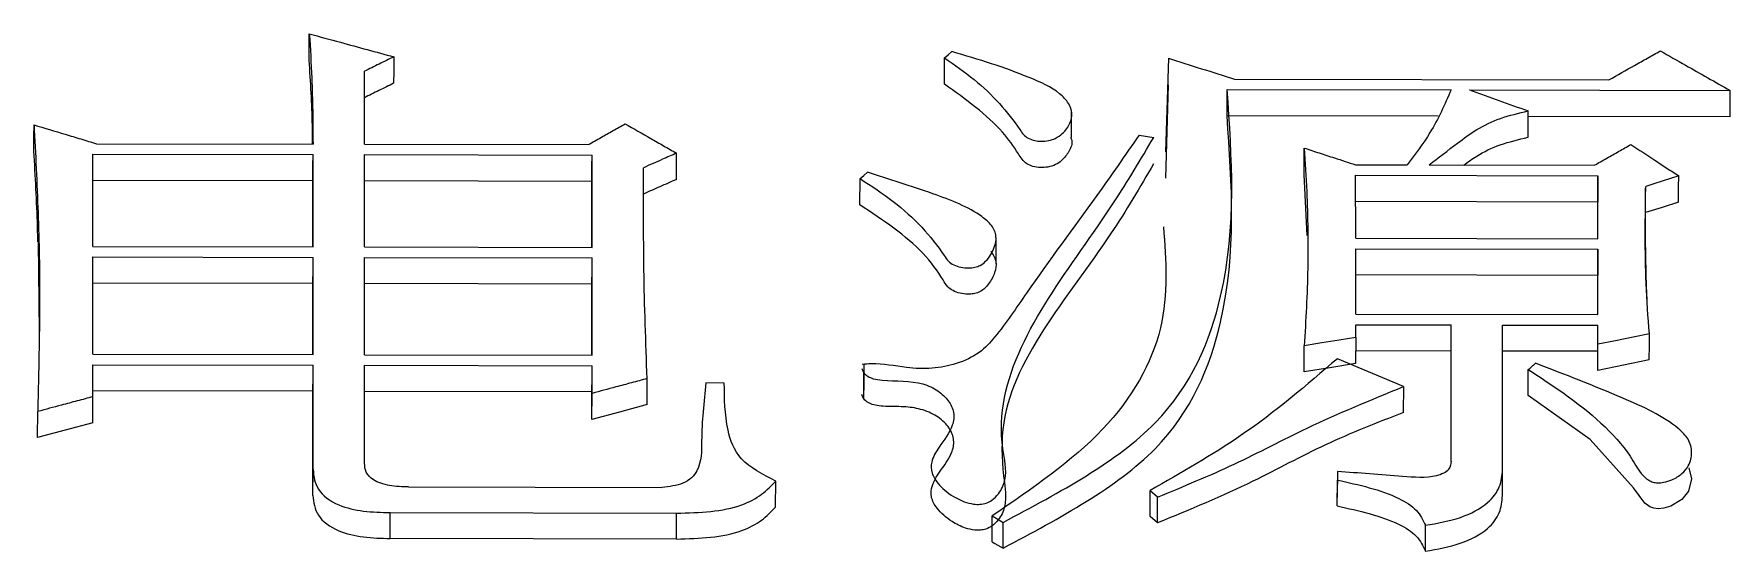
# Model space of a CAD drawing. Header units: millimetres. Extents: x 2384 to 4064, y 886 to 2074.
# Drawn here: x 2771.083 to 2776.081, y 1863.876 to 1865.402 of the extents above; entities that cross this region are included whole.
import ezdxf

# ---------------------------------------------------------------- set-up
doc = ezdxf.new("R2010")
doc.units = ezdxf.units.MM

msp = doc.modelspace()

# ---------------------------------------------------------------- linework, layer by layer
at = {"color": 7, "linetype": 'Continuous', "lineweight": 25}
for p, q in [((2771.8946, 1865.324), (2771.8949, 1865.4021)), ((2773.7661, 1865.2534), (2773.7663, 1865.3314)), ((2774.4262, 1865.3301), (2774.418, 1865.0542)), ((2772.0572, 1865.0765), (2772.0572, 1865.2916)), ((2774.4259, 1865.2521), (2774.4178, 1864.9767)), ((2774.599, 1865.16), (2774.5993, 1865.2379)), ((2774.5993, 1865.2379), (2775.259, 1865.2367)), ((2774.6209, 1865.2685), (2775.7242, 1865.2665)), ((2775.3132, 1865.2366), (2776.0812, 1865.2351)), ((2774.1402, 1865.0968), (2774.1404, 1865.1755)), ((2775.2206, 1865.1588), (2774.599, 1865.16)), ((2775.486, 1865.097), (2775.4863, 1865.1748)), ((2776.081, 1865.1572), (2775.4862, 1865.1583)), ((2774.3396, 1865.1031), (2774.3829, 1865.0968)), ((2771.2567, 1865.0471), (2771.9058, 1865.0459)), ((2771.2568, 1864.7748), (2771.2567, 1865.0471)), ((2771.2676, 1865.078), (2771.9058, 1865.0768)), ((2771.9059, 1864.7736), (2771.9058, 1865.0459)), ((2772.0572, 1865.0765), (2772.7171, 1865.0753)), ((2772.0572, 1865.0457), (2772.7279, 1865.0444)), ((2772.0573, 1864.7733), (2772.0572, 1865.0457)), ((2772.728, 1864.7721), (2772.7279, 1865.0444)), ((2774.8262, 1864.9875), (2774.8264, 1865.0652)), ((2774.8346, 1864.8067), (2774.8262, 1864.9875)), ((2774.9779, 1865.0156), (2775.1294, 1865.0153)), ((2774.9779, 1864.9847), (2775.6918, 1864.9834)), ((2774.978, 1864.7989), (2774.9779, 1864.9847)), ((2775.1942, 1865.0152), (2775.681, 1865.0143)), ((2775.6918, 1864.9834), (2775.6916, 1864.9058)), ((2775.6919, 1864.7976), (2775.6918, 1864.9834)), ((2771.9055, 1864.9683), (2771.2565, 1864.9695)), ((2771.9056, 1864.7736), (2771.9055, 1864.9683)), ((2772.7276, 1864.9668), (2772.057, 1864.968)), ((2772.7277, 1864.7721), (2772.7276, 1864.9668)), ((2773.5174, 1864.8975), (2773.5176, 1864.9751)), ((2775.8324, 1864.9212), (2775.8325, 1864.9522)), ((2775.6916, 1864.9058), (2774.9777, 1864.9071)), ((2775.6916, 1864.7976), (2775.6916, 1864.9058)), ((2771.0956, 1864.7899), (2771.0993, 1864.5222)), ((2773.9183, 1864.7231), (2773.9185, 1864.8012)), ((2774.978, 1864.7989), (2775.6919, 1864.7976)), ((2771.2568, 1864.7748), (2771.9059, 1864.7736)), ((2771.2568, 1864.7437), (2771.9059, 1864.7425)), ((2771.2569, 1864.4568), (2771.2568, 1864.7437)), ((2771.9059, 1864.4556), (2771.9059, 1864.7425)), ((2772.0573, 1864.7733), (2772.728, 1864.7721)), ((2772.0573, 1864.7422), (2772.728, 1864.741)), ((2772.0574, 1864.4553), (2772.0573, 1864.7422)), ((2772.728, 1864.454), (2772.728, 1864.741)), ((2774.978, 1864.7679), (2775.6919, 1864.7666)), ((2774.978, 1864.5749), (2774.978, 1864.7679)), ((2775.6919, 1864.7666), (2775.6916, 1864.6893)), ((2775.6919, 1864.5736), (2775.6919, 1864.7666)), ((2775.6916, 1864.6893), (2774.9777, 1864.6906)), ((2775.6917, 1864.5736), (2775.6916, 1864.6893)), ((2771.9056, 1864.6653), (2771.2566, 1864.6665)), ((2771.9057, 1864.4556), (2771.9056, 1864.6653)), ((2772.7277, 1864.6637), (2772.0571, 1864.665)), ((2772.7278, 1864.454), (2772.7277, 1864.6637)), ((2774.978, 1864.5749), (2775.6919, 1864.5736)), ((2774.978, 1864.5437), (2775.2593, 1864.5432)), ((2774.978, 1864.5062), (2774.978, 1864.5437)), ((2775.259, 1864.4661), (2775.2593, 1864.5432)), ((2775.2593, 1864.1415), (2775.2593, 1864.5432)), ((2775.4107, 1864.5429), (2775.692, 1864.5424)), ((2775.4108, 1864.1159), (2775.4107, 1864.5429)), ((2775.692, 1864.4861), (2775.692, 1864.5424)), ((2774.8263, 1864.4045), (2774.8266, 1864.4814)), ((2774.978, 1864.5062), (2774.9778, 1864.4292)), ((2775.6917, 1864.4092), (2775.692, 1864.4861)), ((2771.2569, 1864.4568), (2771.9059, 1864.4556)), ((2772.0574, 1864.4553), (2772.728, 1864.454)), ((2775.1187, 1864.3619), (2774.9241, 1864.4436)), ((2775.259, 1864.4661), (2774.9778, 1864.4667)), ((2775.2591, 1864.1405), (2775.259, 1864.4661)), ((2775.6917, 1864.4653), (2775.4105, 1864.4659)), ((2775.6917, 1864.4092), (2775.6917, 1864.4653)), ((2771.2569, 1864.4254), (2771.9059, 1864.4242)), ((2771.2569, 1864.3314), (2771.2569, 1864.4254)), ((2771.906, 1864.1161), (2771.9059, 1864.4242)), ((2772.0574, 1864.424), (2772.728, 1864.4227)), ((2772.0574, 1864.1348), (2772.0574, 1864.424)), ((2772.7281, 1864.3412), (2772.728, 1864.4227)), ((2773.5285, 1864.4272), (2773.5283, 1864.3504)), ((2773.5283, 1864.3256), (2773.5285, 1864.4024)), ((2771.9057, 1864.3474), (2771.2569, 1864.3486)), ((2771.9057, 1864.0397), (2771.9057, 1864.3474)), ((2772.7278, 1864.3459), (2772.0571, 1864.3471)), ((2772.7278, 1864.2645), (2772.7278, 1864.3459)), ((2772.7278, 1864.2645), (2772.7281, 1864.3412)), ((2773.1175, 1864.3718), (2773.0634, 1864.3719)), ((2775.1192, 1864.2848), (2775.1195, 1864.3615)), ((2771.0944, 1864.211), (2771.0947, 1864.2877)), ((2771.9057, 1864.0397), (2771.906, 1864.1161)), ((2773.2687, 1864.0056), (2773.269, 1864.082)), ((2774.924, 1864.1105), (2774.9238, 1864.0341)), ((2774.9238, 1864.0089), (2774.924, 1864.0853)), ((2774.924, 1864.1105), (2774.924, 1864.0853)), ((2775.4105, 1864.0395), (2775.4108, 1864.1159)), ((2772.1872, 1864.0651), (2772.9339, 1864.0637)), ((2774.3721, 1863.9783), (2774.3724, 1864.0547)), ((2774.3724, 1864.0547), (2774.394, 1864.0357)), ((2774.394, 1863.9591), (2774.3943, 1864.0354)), ((2774.9238, 1864.0089), (2774.9238, 1864.0341)), ((2772.1329, 1863.913), (2772.1332, 1863.9893)), ((2772.1332, 1863.9893), (2772.9769, 1863.9877)), ((2772.9767, 1863.9114), (2772.9769, 1863.9877)), ((2773.9069, 1863.9034), (2773.9072, 1863.9797)), ((2773.9394, 1863.8844), (2773.9396, 1863.9606)), ((2774.3937, 1863.9593), (2774.3721, 1863.9783)), ((2775.1834, 1863.8757), (2775.1836, 1863.9519)), ((2772.9767, 1863.9114), (2772.1329, 1863.913))]:
    msp.add_line(p, q, dxfattribs=at)
at = {"color": 7, "linetype": 'Continuous', "lineweight": 25, "flags": 128}
for points in [[(2772.1437, 1865.3344), (2772.1435, 1865.2907), (2772.1434, 1865.2563)], [(2773.7663, 1865.3314), (2773.7771, 1865.3406), (2773.7879, 1865.3497)], [(2776.081, 1865.1572), (2776.0811, 1865.2009), (2776.0812, 1865.2351)], [(2771.0834, 1865.056), (2771.0835, 1865.0995), (2771.0837, 1865.1337)], [(2771.9055, 1864.9683), (2771.9057, 1865.0118), (2771.9058, 1865.0459)], [(2772.7276, 1864.9668), (2772.7278, 1865.0103), (2772.7279, 1865.0444)], [(2772.9764, 1864.9725), (2772.9766, 1865.016), (2772.9767, 1865.0501)], [(2773.5176, 1864.9751), (2773.5284, 1864.9843), (2773.5392, 1864.9936)], [(2775.9298, 1864.983), (2775.9055, 1864.9753), (2775.8812, 1864.9676), (2775.8568, 1864.9599), (2775.8325, 1864.9522)], [(2775.9296, 1864.9054), (2775.9297, 1864.9488), (2775.9298, 1864.983)], [(2775.9296, 1864.9054), (2775.8809, 1864.89), (2775.8322, 1864.8747)], [(2771.9056, 1864.6653), (2771.9058, 1864.7085), (2771.9059, 1864.7425)], [(2772.7277, 1864.6637), (2772.7279, 1864.707), (2772.728, 1864.741)], [(2775.6917, 1864.4653), (2775.6918, 1864.5085), (2775.692, 1864.5424)], [(2774.978, 1864.5062), (2774.9296, 1864.4983), (2774.8781, 1864.4899), (2774.8266, 1864.4814)], [(2775.8434, 1864.5171), (2775.7958, 1864.5074), (2775.7439, 1864.4967), (2775.692, 1864.4861)], [(2775.8431, 1864.4401), (2775.8433, 1864.4832), (2775.8434, 1864.5171)], [(2775.8431, 1864.4401), (2775.7674, 1864.4246), (2775.6917, 1864.4092)], [(2771.9057, 1864.3474), (2771.9058, 1864.3904), (2771.9059, 1864.4242)], [(2772.7278, 1864.3459), (2772.7279, 1864.3889), (2772.728, 1864.4227)], [(2772.8901, 1864.308), (2772.8902, 1864.351), (2772.8903, 1864.3848)], [(2774.9778, 1864.4292), (2774.902, 1864.4169), (2774.8263, 1864.4045)], [(2775.4862, 1864.3345), (2775.4863, 1864.3626), (2775.4864, 1864.387), (2775.4865, 1864.4114)], [(2771.2567, 1864.2546), (2771.2568, 1864.2976), (2771.2569, 1864.3314)], [(2775.9599, 1864.1214), (2775.9676, 1864.089), (2775.9587, 1864.0531), (2775.9386, 1864.0279), (2775.9062, 1864.0086), (2775.8857, 1864.0025), (2775.8689, 1864.0009), (2775.8561, 1864.0024), (2775.8448, 1864.0066), (2775.8299, 1864.0172), (2775.7968, 1864.0625), (2775.6685, 1864.2055), (2775.4862, 1864.3345), (2775.4862, 1864.3345)], [(2772.8901, 1864.308), (2772.8089, 1864.2862), (2772.7278, 1864.2645)], [(2771.2567, 1864.2546), (2771.1755, 1864.2328), (2771.0944, 1864.211)], [(2773.9072, 1863.9796), (2773.9234, 1863.9701), (2773.9396, 1863.9606)], [(2773.9069, 1863.9034), (2773.9152, 1863.8985), (2773.9234, 1863.8937), (2773.9394, 1863.8844)]]:
    msp.add_lwpolyline(points, dxfattribs=at)
at = {"color": 7, "linetype": 'Continuous', "lineweight": 25}
for points, knots in [([(2771.8949, 1865.4021), (2771.8976, 1865.3586), (2771.9024, 1865.2829), (2771.905, 1865.1744), (2771.9055, 1865.1093), (2771.9058, 1865.0768)], [0, 0, 0, 0, 0.402401, 0.701179, 1, 1, 1, 1]), ([(2771.8949, 1865.4021), (2771.9255, 1865.3938), (2771.9822, 1865.3784), (2772.0652, 1865.3558), (2772.1175, 1865.3415), (2772.1437, 1865.3344)], [0, 0, 0, 0, 0.368853, 0.684427, 1, 1, 1, 1]), ([(2772.1437, 1865.3344), (2772.1365, 1865.3308), (2772.1221, 1865.3237), (2772.1004, 1865.313), (2772.0788, 1865.3023), (2772.0644, 1865.2952), (2772.0572, 1865.2916)], [0, 0, 0, 0, 0.25, 0.5000001, 0.7500001, 1, 1, 1, 1]), ([(2773.7663, 1865.3314), (2773.7963, 1865.3105), (2773.8869, 1865.2475), (2773.9571, 1865.1672), (2773.9979, 1865.1052), (2774.0125, 1865.0934), (2774.0314, 1865.0869), (2774.0524, 1865.0847), (2774.0737, 1865.0865), (2774.0961, 1865.094), (2774.1194, 1865.1112), (2774.1378, 1865.1366), (2774.1444, 1865.1678), (2774.1334, 1865.1983), (2774.0967, 1865.2384), (2774.0135, 1865.2758), (2773.9057, 1865.3153), (2773.8273, 1865.3382), (2773.7879, 1865.3497)], [0, 0, 0, 0, 0.117103, 0.353725, 0.376613, 0.395602, 0.414781, 0.431322, 0.450523, 0.470068, 0.496422, 0.543443, 0.584386, 0.625263, 0.671715, 0.773946, 0.886491, 1, 1, 1, 1]), ([(2774.4262, 1865.3301), (2774.4586, 1865.3199), (2774.5235, 1865.2994), (2774.5884, 1865.2788), (2774.6209, 1865.2685)], [0, 0, 0, 0, 0.499964, 1, 1, 1, 1]), ([(2775.7242, 1865.2665), (2775.7495, 1865.2807), (2775.7873, 1865.3021), (2775.8378, 1865.3306), (2775.863, 1865.3448), (2775.8756, 1865.352)], [0, 0, 0, 0, 0.4999999, 0.7499999, 1, 1, 1, 1]), ([(2775.8756, 1865.352), (2775.9004, 1865.3379), (2775.947, 1865.3115), (2776.0155, 1865.2725), (2776.0593, 1865.2476), (2776.0812, 1865.2351)], [0, 0, 0, 0, 0.360725, 0.680362, 1, 1, 1, 1]), ([(2771.9045, 1865.0768), (2771.9044, 1865.0951), (2771.9039, 1865.1456), (2771.9007, 1865.228), (2771.8966, 1865.292), (2771.8946, 1865.324)], [0, 0, 0, 0, 0.221234, 0.610574, 1, 1, 1, 1]), ([(2772.1434, 1865.2563), (2772.129, 1865.2492), (2772.1002, 1865.235), (2772.0713, 1865.2208), (2772.0569, 1865.2137)], [0, 0, 0, 0, 0.499999, 1, 1, 1, 1]), ([(2774.1383, 1865.097), (2774.1395, 1865.0941), (2774.1454, 1865.0802), (2774.1347, 1865.0555), (2774.1168, 1865.0314), (2774.0945, 1865.0157), (2774.0724, 1865.0084), (2774.0487, 1865.007), (2774.0268, 1865.0101), (2774.0071, 1865.0186), (2773.9937, 1865.0323), (2773.9747, 1865.0648), (2773.9357, 1865.1185), (2773.8603, 1865.1868), (2773.7976, 1865.2311), (2773.7661, 1865.2534)], [0, 0, 0, 0, 0.020948, 0.099639, 0.170192, 0.207509, 0.245257, 0.277164, 0.310179, 0.342007, 0.379502, 0.420479, 0.58455, 0.790685, 1, 1, 1, 1]), ([(2773.9396, 1863.9606), (2774.1075, 1864.0504), (2774.4371, 1864.2268), (2774.6365, 1864.7048), (2774.6134, 1865.0358), (2774.5993, 1865.2379)], [0, 0, 0, 0, 0.287943, 0.565415, 1, 1, 1, 1]), ([(2775.259, 1865.2367), (2775.2405, 1865.1942), (2775.2073, 1865.1182), (2775.1532, 1865.0469), (2775.1294, 1865.0153)], [0, 0, 0, 0, 0.557901, 1, 1, 1, 1]), ([(2775.3132, 1865.2366), (2775.3277, 1865.2314), (2775.3567, 1865.221), (2775.4144, 1865.2005), (2775.4576, 1865.185), (2775.4863, 1865.1748)], [0, 0, 0, 0, 0.251429, 0.502858, 1, 1, 1, 1]), ([(2771.0837, 1865.1337), (2771.0859, 1865.0906), (2771.0925, 1864.9611), (2771.1007, 1864.7554), (2771.1, 1864.5165), (2771.0964, 1864.364), (2771.0947, 1864.2877)], [0, 0, 0, 0, 0.154598, 0.463805, 0.731869, 1, 1, 1, 1]), ([(2771.0837, 1865.1337), (2771.1143, 1865.1244), (2771.1603, 1865.1105), (2771.2216, 1865.0919), (2771.2522, 1865.0826), (2771.2676, 1865.078)], [0, 0, 0, 0, 0.5, 0.75, 1, 1, 1, 1]), ([(2772.7171, 1865.0753), (2772.7294, 1865.0823), (2772.7536, 1865.096), (2772.7897, 1865.1165), (2772.8134, 1865.13), (2772.8252, 1865.1367)], [0, 0, 0, 0, 0.342692, 0.671346, 1, 1, 1, 1]), ([(2772.8252, 1865.1367), (2772.8505, 1865.1223), (2772.8883, 1865.1006), (2772.9388, 1865.0718), (2772.9641, 1865.0574), (2772.9767, 1865.0501)], [0, 0, 0, 0, 0.5, 0.75, 1, 1, 1, 1]), ([(2773.9394, 1863.8844), (2774.1072, 1863.974), (2774.4368, 1864.1501), (2774.6363, 1864.6276), (2774.6131, 1864.9582), (2774.599, 1865.16)], [0, 0, 0, 0, 0.288063, 0.56551, 1, 1, 1, 1]), ([(2775.1942, 1865.0152), (2775.2219, 1865.0367), (2775.2676, 1865.0722), (2775.3334, 1865.1209), (2775.403, 1865.1553), (2775.4583, 1865.1683), (2775.4863, 1865.1748)], [0, 0, 0, 0, 0.334901, 0.5526, 0.773626, 1, 1, 1, 1]), ([(2773.5231, 1864.4146), (2773.5245, 1864.4103), (2773.5275, 1864.4018), (2773.5394, 1864.3911), (2773.5584, 1864.383), (2773.6139, 1864.3759), (2773.6857, 1864.3807), (2773.7491, 1864.3496), (2773.7802, 1864.3201), (2773.7964, 1864.2846), (2773.7909, 1864.2358), (2773.7536, 1864.19), (2773.7263, 1864.1435), (2773.7269, 1864.1058), (2773.7487, 1864.0702), (2773.7825, 1864.0411), (2773.8211, 1864.0219), (2773.8484, 1864.0143), (2773.8711, 1864.013), (2773.8904, 1864.0168), (2773.9099, 1864.0273), (2773.9319, 1864.05), (2773.9547, 1864.1019), (2773.9295, 1864.1978), (2773.9446, 1864.4859), (2774.1962, 1864.7794), (2774.3449, 1865.0322), (2774.3829, 1865.0968)], [0, 0, 0, 0, 0.007532, 0.015045, 0.022339, 0.032492, 0.077586, 0.097853, 0.118059, 0.139007, 0.161063, 0.201244, 0.228029, 0.246597, 0.265098, 0.293546, 0.308249, 0.319175, 0.32621, 0.333308, 0.341053, 0.354197, 0.379104, 0.432719, 0.519875, 0.877276, 1, 1, 1, 1]), ([(2774.3396, 1865.1031), (2774.2986, 1865.0436), (2774.1912, 1864.8882), (2774.0421, 1864.6911), (2773.9385, 1864.5331), (2773.8725, 1864.4596), (2773.8061, 1864.4275), (2773.7299, 1864.413), (2773.6442, 1864.4156), (2773.5767, 1864.4318), (2773.5328, 1864.4275), (2773.5239, 1864.4266)], [0, 0, 0, 0, 0.208324, 0.544786, 0.696319, 0.752997, 0.810434, 0.859924, 0.910792, 0.98187, 1, 1, 1, 1]), ([(2775.2966, 1865.015), (2775.309, 1865.0241), (2775.3402, 1865.0471), (2775.4028, 1865.0774), (2775.4581, 1865.0904), (2775.486, 1865.097)], [0, 0, 0, 0, 0.2452667, 0.6180707, 1, 1, 1, 1]), ([(2771.0951, 1864.7882), (2771.0947, 1864.8033), (2771.0926, 1864.893), (2771.0876, 1864.982), (2771.0834, 1865.056)], [0, 0, 0, 0, 0.168032, 1, 1, 1, 1]), ([(2772.9767, 1865.0501), (2772.9631, 1865.0441), (2772.94, 1865.0339), (2772.9076, 1865.0196), (2772.8888, 1865.0113), (2772.8794, 1865.0071)], [0, 0, 0, 0, 0.419954, 0.709977, 1, 1, 1, 1]), ([(2774.8264, 1865.0652), (2774.8291, 1865.0225), (2774.8363, 1864.9045), (2774.8396, 1864.7101), (2774.8309, 1864.5577), (2774.8266, 1864.4814)], [0, 0, 0, 0, 0.221005, 0.610214, 1, 1, 1, 1]), ([(2774.8264, 1865.0652), (2774.8412, 1865.0604), (2774.8709, 1865.0507), (2774.9213, 1865.0341), (2774.957, 1865.0224), (2774.9779, 1865.0156)], [0, 0, 0, 0, 0.293254, 0.586508, 1, 1, 1, 1]), ([(2775.681, 1865.0143), (2775.6934, 1865.0213), (2775.7176, 1865.0351), (2775.7536, 1865.0556), (2775.7773, 1865.069), (2775.7892, 1865.0758)], [0, 0, 0, 0, 0.342692, 0.671346, 1, 1, 1, 1]), ([(2775.7892, 1865.0758), (2775.8126, 1865.0603), (2775.8478, 1865.0371), (2775.8947, 1865.0062), (2775.9181, 1864.9907), (2775.9298, 1864.983)], [0, 0, 0, 0, 0.5, 0.75, 1, 1, 1, 1]), ([(2772.8903, 1864.3848), (2772.8864, 1864.4923), (2772.8805, 1864.6503), (2772.8798, 1864.8573), (2772.8795, 1864.9572), (2772.8794, 1865.0071)], [0, 0, 0, 0, 0.515258, 0.757627, 1, 1, 1, 1]), ([(2773.5176, 1864.9751), (2773.5512, 1864.9531), (2773.6526, 1864.8866), (2773.732, 1864.8001), (2773.7758, 1864.732), (2773.7931, 1864.7199), (2773.8145, 1864.7129), (2773.8363, 1864.7105), (2773.8565, 1864.7125), (2773.8742, 1864.7193), (2773.8974, 1864.7385), (2773.9138, 1864.7682), (2773.9216, 1864.8049), (2773.908, 1864.8371), (2773.852, 1864.8858), (2773.7214, 1864.936), (2773.6036, 1864.9732), (2773.5392, 1864.9936)], [0, 0, 0, 0, 0.118687, 0.359196, 0.382948, 0.402077, 0.42122, 0.441112, 0.455767, 0.470497, 0.490907, 0.548406, 0.590663, 0.633125, 0.674263, 0.821876, 1, 1, 1, 1]), ([(2774.3827, 1865.0191), (2774.3424, 1864.9499), (2774.1924, 1864.6922), (2773.9175, 1864.3902), (2773.9387, 1864.1049), (2773.9511, 1864.0125), (2773.9284, 1863.9697), (2773.908, 1863.9501), (2773.8911, 1863.9407), (2773.8722, 1863.937), (2773.8515, 1863.9376), (2773.8215, 1863.9448), (2773.7806, 1863.9656), (2773.7452, 1863.9972), (2773.7246, 1864.0348), (2773.729, 1864.0755), (2773.7588, 1864.119), (2773.791, 1864.1632), (2773.7962, 1864.2077), (2773.7796, 1864.2443), (2773.746, 1864.2753), (2773.699, 1864.2957), (2773.6434, 1864.3035), (2773.5982, 1864.3015), (2773.5637, 1864.3053), (2773.5442, 1864.3114), (2773.5312, 1864.321), (2773.5247, 1864.3303), (2773.5233, 1864.3359), (2773.5228, 1864.3377)], [0, 0, 0, 0, 0.131658, 0.489856, 0.580865, 0.625975, 0.648579, 0.657626, 0.666758, 0.672977, 0.679171, 0.689698, 0.708198, 0.736548, 0.756172, 0.775948, 0.80565, 0.838545, 0.86016, 0.881776, 0.903777, 0.924709, 0.94361, 0.966266, 0.975088, 0.982531, 0.99002, 0.996791, 1, 1, 1, 1]), ([(2772.9764, 1864.9725), (2772.9602, 1864.9653), (2772.9278, 1864.951), (2772.8953, 1864.9367), (2772.8791, 1864.9295)], [0, 0, 0, 0, 0.499999, 1, 1, 1, 1]), ([(2775.8434, 1864.5171), (2775.8397, 1864.5664), (2775.8324, 1864.6639), (2775.8311, 1864.785), (2775.8316, 1864.8807), (2775.8322, 1864.9284), (2775.8325, 1864.9522)], [0, 0, 0, 0, 0.33903, 0.669456, 0.834726, 1, 1, 1, 1]), ([(2773.9025, 1864.7619), (2773.909, 1864.7514), (2773.9216, 1864.7307), (2773.9154, 1864.6963), (2773.9011, 1864.6695), (2773.8844, 1864.65), (2773.8692, 1864.6397), (2773.8524, 1864.6347), (2773.8332, 1864.6334), (2773.8119, 1864.6362), (2773.7906, 1864.6437), (2773.7729, 1864.6574), (2773.7506, 1864.6965), (2773.7063, 1864.7575), (2773.6185, 1864.83), (2773.5513, 1864.8749), (2773.5174, 1864.8975)], [0, 0, 0, 0, 0.0680461, 0.1331653, 0.2049742, 0.2404727, 0.2675876, 0.2891711, 0.310682, 0.3411009, 0.371791, 0.4026838, 0.4467497, 0.6225505, 0.8097536, 1, 1, 1, 1]), ([(2775.8364, 1864.6147), (2775.8365, 1864.6148), (2775.8369, 1864.6151), (2775.8353, 1864.653), (2775.8316, 1864.7662), (2775.8321, 1864.8633), (2775.8324, 1864.9212)], [0, 0, 0, 0, 0.049028, 0.109068, 0.468863, 1, 1, 1, 1]), ([(2774.4115, 1864.8331), (2774.4189, 1864.7335), (2774.4341, 1864.5287), (2774.2576, 1864.2197), (2774.0251, 1864.0604), (2773.9072, 1863.9797)], [0, 0, 0, 0, 0.318136, 0.654097, 1, 1, 1, 1]), ([(2774.9241, 1864.4436), (2774.8331, 1864.3653), (2774.6691, 1864.2242), (2774.4637, 1864.1068), (2774.3724, 1864.0547)], [0, 0, 0, 0, 0.55543, 1, 1, 1, 1]), ([(2775.4865, 1864.4114), (2775.5268, 1864.3851), (2775.6486, 1864.3056), (2775.7682, 1864.198), (2775.816, 1864.1047), (2775.8403, 1864.0851), (2775.8534, 1864.0789), (2775.8691, 1864.0767), (2775.8889, 1864.0787), (2775.9144, 1864.0872), (2775.9411, 1864.1037), (2775.9628, 1864.1313), (2775.9709, 1864.1666), (2775.962, 1864.2057), (2775.9005, 1864.2671), (2775.7415, 1864.34), (2775.5941, 1864.3969), (2775.5081, 1864.4301)], [0, 0, 0, 0, 0.1170235, 0.3535333, 0.40969, 0.4219133, 0.4319578, 0.442101, 0.4536789, 0.4720752, 0.4997704, 0.527463, 0.5683227, 0.6108044, 0.6490141, 0.7951665, 1, 1, 1, 1]), ([(2775.4865, 1864.4114), (2775.4883, 1864.4129), (2775.4928, 1864.4168), (2775.5, 1864.4231), (2775.5054, 1864.4278), (2775.5081, 1864.4301)], [0, 0, 0, 0, 0.249837, 0.624946, 1, 1, 1, 1]), ([(2772.8903, 1864.3848), (2772.875, 1864.3807), (2772.8443, 1864.3724), (2772.7902, 1864.3579), (2772.7514, 1864.3475), (2772.7281, 1864.3412)], [0, 0, 0, 0, 0.283865, 0.567729, 1, 1, 1, 1]), ([(2771.2569, 1864.3314), (2771.2416, 1864.3272), (2771.2109, 1864.319), (2771.1568, 1864.3044), (2771.118, 1864.294), (2771.0947, 1864.2877)], [0, 0, 0, 0, 0.283865, 0.567729, 1, 1, 1, 1]), ([(2773.0634, 1864.3719), (2773.0575, 1864.3155), (2773.0485, 1864.2297), (2773.0516, 1864.133), (2773.023, 1864.0913), (2772.9895, 1864.0701), (2772.9556, 1864.0662), (2772.9339, 1864.0637)], [0, 0, 0, 0, 0.493122, 0.748949, 0.813909, 0.880596, 1, 1, 1, 1]), ([(2773.269, 1864.082), (2773.2309, 1864.1021), (2773.156, 1864.1416), (2773.119, 1864.2507), (2773.1181, 1864.3259), (2773.1175, 1864.3718)], [0, 0, 0, 0, 0.287877, 0.565058, 1, 1, 1, 1]), ([(2774.3943, 1864.0354), (2774.4707, 1864.0668), (2774.6235, 1864.1295), (2774.8507, 1864.2511), (2775.023, 1864.3219), (2775.119, 1864.3614)], [0, 0, 0, 0, 0.306697, 0.613648, 1, 1, 1, 1]), ([(2775.1188, 1864.2846), (2775.0406, 1864.2542), (2774.8849, 1864.1936), (2774.6614, 1864.0691), (2774.4895, 1863.9984), (2774.394, 1863.9591)], [0, 0, 0, 0, 0.309683, 0.616377, 1, 1, 1, 1]), ([(2772.1872, 1864.0651), (2772.1685, 1864.0657), (2772.1315, 1864.0668), (2772.0835, 1864.082), (2772.0596, 1864.1085), (2772.0582, 1864.1261), (2772.0574, 1864.1348)], [0, 0, 0, 0, 0.293264, 0.577264, 0.790624, 1, 1, 1, 1]), ([(2775.2594, 1864.1415), (2775.2585, 1864.133), (2775.2571, 1864.1194), (2775.2379, 1864.1047), (2775.1937, 1864.0896), (2775.0829, 1864.0995), (2774.9872, 1864.1061), (2774.924, 1864.1105)], [0, 0, 0, 0, 0.100834, 0.16221, 0.226726, 0.489604, 1, 1, 1, 1]), ([(2771.906, 1864.1161), (2771.908, 1864.0962), (2771.9122, 1864.0558), (2771.9738, 1864.0094), (2772.0546, 1863.9915), (2772.1069, 1863.99), (2772.1332, 1863.9893)], [0, 0, 0, 0, 0.266734, 0.54095, 0.768753, 1, 1, 1, 1]), ([(2772.9769, 1863.9877), (2773.045, 1863.9897), (2773.1392, 1863.9925), (2773.2302, 1864.0415), (2773.2562, 1864.0686), (2773.269, 1864.082)], [0, 0, 0, 0, 0.57016, 0.787713, 1, 1, 1, 1]), ([(2774.924, 1864.0853), (2774.9876, 1864.0714), (2775.0755, 1864.0522), (2775.1621, 1863.9984), (2775.1765, 1863.9673), (2775.1836, 1863.9519)], [0, 0, 0, 0, 0.572425, 0.789886, 1, 1, 1, 1]), ([(2775.1836, 1863.9519), (2775.219, 1863.9581), (2775.2884, 1863.9703), (2775.3672, 1864.012), (2775.4063, 1864.0646), (2775.4093, 1864.0989), (2775.4108, 1864.1159)], [0, 0, 0, 0, 0.292672, 0.574648, 0.788772, 1, 1, 1, 1]), ([(2771.9057, 1864.0397), (2771.9078, 1864.0198), (2771.912, 1863.9794), (2771.9736, 1863.9331), (2772.0543, 1863.9152), (2772.1066, 1863.9137), (2772.1329, 1863.913)], [0, 0, 0, 0, 0.266554, 0.540722, 0.76862, 1, 1, 1, 1]), ([(2775.1834, 1863.8757), (2775.2187, 1863.8819), (2775.2882, 1863.894), (2775.3669, 1863.9357), (2775.4061, 1863.9882), (2775.4091, 1864.0225), (2775.4105, 1864.0395)], [0, 0, 0, 0, 0.292833, 0.574851, 0.788896, 1, 1, 1, 1]), ([(2772.9767, 1863.9114), (2773.0448, 1863.9134), (2773.1389, 1863.9162), (2773.2299, 1863.9651), (2773.2559, 1863.9922), (2773.2687, 1864.0056)], [0, 0, 0, 0, 0.57032, 0.787829, 1, 1, 1, 1]), ([(2774.9238, 1864.0089), (2774.9874, 1863.995), (2775.0752, 1863.9758), (2775.1619, 1863.9221), (2775.1763, 1863.891), (2775.1834, 1863.8757)], [0, 0, 0, 0, 0.57259, 0.790015, 1, 1, 1, 1])]:
    msp.add_open_spline(points, degree=3, knots=knots, dxfattribs=at)

doc.saveas('drawing.dxf')
